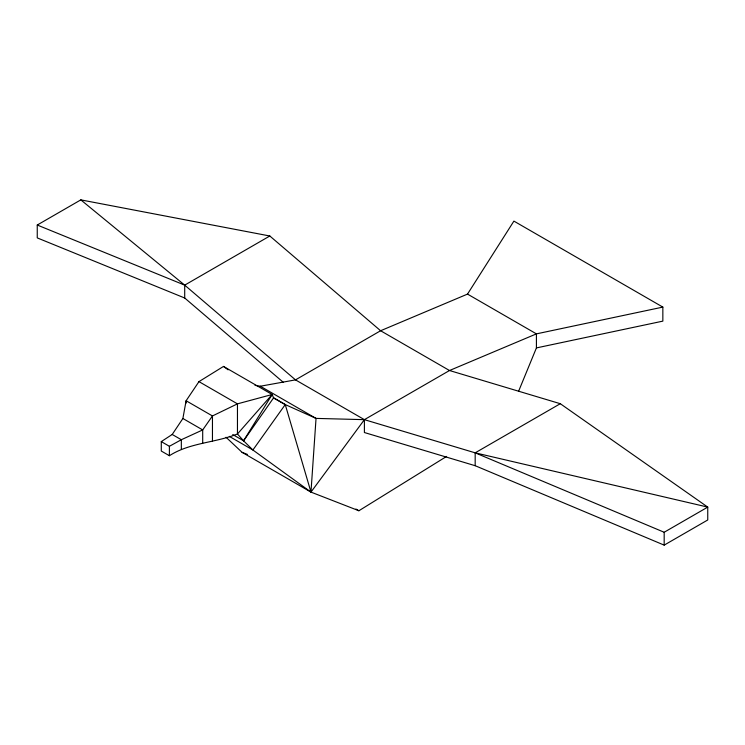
<?xml version="1.0" encoding="UTF-8"?>
<svg xmlns="http://www.w3.org/2000/svg" width="745" height="745" viewBox="0 0 745 745"><rect width="100%" height="100%" fill="white"/><g stroke="black" fill="none" stroke-linecap="round" stroke-linejoin="round"><path stroke-width="1.12" d="M161.283 441.608L169.394 446.292L181.333 439.727L202.696 429.93L212.455 415.952L237.459 403.855L272.158 394.496L237.459 433.972C215.296 442.903 189.817 442.577 169.394 455.716L161.283 451.042L161.283 441.608L172.207 434.465L182.888 418.494L186.11 400.745L198.962 381.626L223.519 366.419L272.158 394.496L273.564 397.886L285.251 404.572L316.038 418.401L364.398 419.659L475.18 452.839L707.75 507.103L707.75 519.973L664.177 545.126L475.18 465.709L364.398 432.528L364.398 419.659L449.505 370.516L536.419 333.872L662.845 307.098L662.845 321.132L536.419 347.915L518.678 391.069M446.609 456.415L358.894 510.753L310.972 492.11L252.9 449.999L243.568 440.807L272.158 394.496M255.023 385.37L260.312 386.227L295.495 379.876L380.602 330.743L467.515 294.098L513.901 221.107L662.845 307.098M232.738 434.558L243.568 440.807L273.564 397.886M273.434 397.756L285.251 404.572L252.9 449.999L229.283 436.365M283.184 382.222L184.704 298.009L37.25 237.897L37.25 225.027L80.823 199.874L269.82 235.997L380.602 330.743L449.505 370.516L560.296 403.706L707.75 507.103L664.177 532.256L475.18 452.839L475.18 465.709M37.25 225.027L184.704 285.139L269.82 235.997M475.18 452.839L560.296 403.706M226.042 437.25L242.069 452.336L247.396 454.403M467.515 294.098L536.419 333.872L536.419 347.915M260.312 386.227L316.038 418.401L310.972 492.11L242.069 452.336M198.962 381.626L237.459 403.855L237.459 433.972L243.568 440.807M355.905 509.031L358.894 510.753M182.888 418.494L202.696 429.93L202.696 443.219M172.207 434.465L181.333 439.727L181.333 449.161M223.519 366.419L228.11 369.827M80.823 199.874L184.704 285.139L295.495 379.876L364.398 419.659L310.972 492.11L285.251 404.572M664.177 532.256L664.177 545.126M212.455 441.385L212.455 415.952L186.11 400.745L186.11 403.054M184.704 285.139L184.704 298.009M169.394 446.292L169.394 455.716"/></g></svg>
